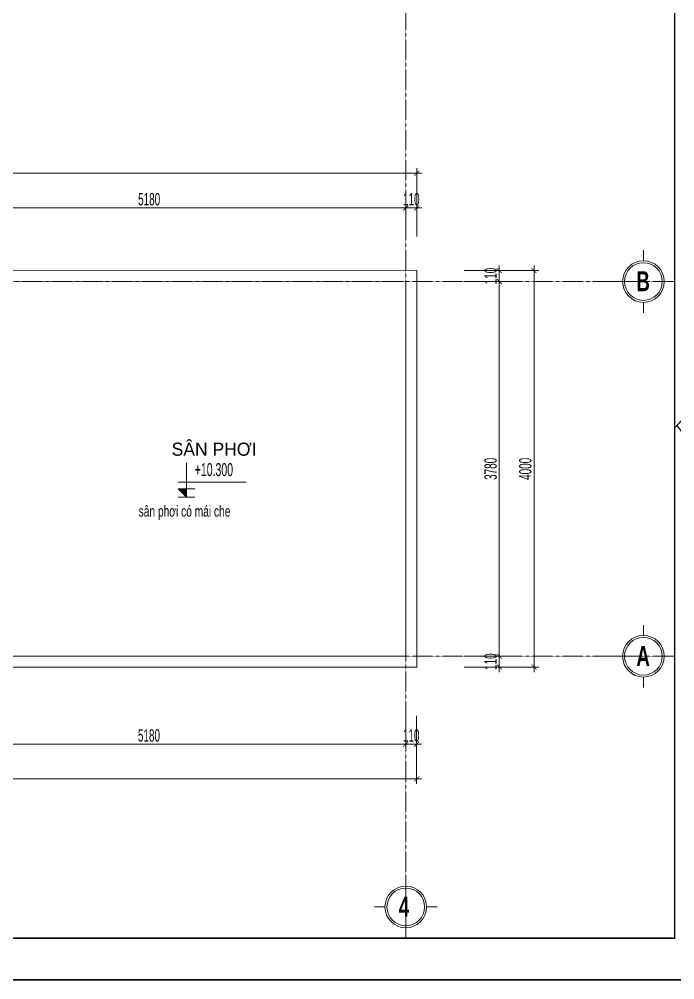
# Model space of a CAD drawing. Header units: millimetres. Extents: x 1336014 to 2939047, y -333549 to -60566.
# Drawn here: x 1386388 to 1393001, y -249644 to -239954 of the extents above; entities that cross this region are included whole.
import ezdxf
from ezdxf.enums import TextEntityAlignment as Align

# ---------------------------------------------------------------- set-up
doc = ezdxf.new("R2010")
doc.units = ezdxf.units.MM
doc.header["$MEASUREMENT"] = 0
doc.linetypes.add('CENTER2', pattern=[1.125, 0.75, -0.125, 0.125, -0.125])
for name, color, linetype, lineweight in [('02.Thay', 145, 'Continuous', 15), ('05.Text', 253, 'Continuous', 18), ('08.Dim', 156, 'Continuous', 15), ('10.Text', 254, 'Continuous', 18), ('10.truc', 250, 'CENTER2', 20), ('11.Khung bo', 32, 'Continuous', 50), ('12.Khung', 36, 'Continuous', 25), ('DIM', 252, 'Continuous', 20)]:
    doc.layers.add(name, color=color, linetype=linetype, lineweight=lineweight)
doc.layers.add('text', color=7, linetype='Continuous')
doc.layers.add('Tpl_Bound', color=1, linetype='Continuous', plot=False)
doc.styles.add('AVANTH', font='')
doc.styles.add('AVANTHB', font='')
doc.styles.add('TT5_Text Dim', font='hoatbif.shx', dxfattribs={"width": 0.6})
doc.styles.add('VnAvantH', font='')
doc.styles.get('AVANTH').set_extended_font_data('.VnAvantH')
doc.styles.get('AVANTHB').set_extended_font_data('.VnAvantH', bold=True)
doc.styles.get('VnAvantH').set_extended_font_data('.VnAvantH')
doc.dimstyles.new('TT5_Dim 1-50', dxfattribs={"dimscale": 50, "dimtxt": 2.5, "dimasz": 1, "dimexe": 1, "dimexo": 0.5, "dimgap": 0.5, "dimtad": 1, "dimdec": 0, "dimzin": 0, "dimdsep": 46, "dimtxsty": 'TT5_Text Dim', "dimblk": 'ARCHTICK', "dimcen": 0, "dimdle": 1, "dimclrd": 256, "dimclre": 256, "dimclrt": 1, "dimadec": 0, "dimazin": 0, "dimtfac": 0.015, "dimtdec": 0, "dimtix": 1, "dimtmove": 2, "dimatfit": 3, "dimldrblk": 'DOT', "dimfxl": 1, "dimtolj": 1, "dimtzin": 0, "dimlwd": -1, "dimlwe": -1, "dimarcsym": 1})

# ---------------------------------------------------------------- blocks, each defined once
blk = doc.blocks.new('100')
at = {"layer": '11.Khung bo', "const_width": 26.7}
blk.add_lwpolyline([(1860913, -945240), (1860913, -916940), (1896063, -916940), (1896063, -945240)], close=True, dxfattribs=at)
blk.add_lwpolyline([(1860913, -945240), (1860913, -916940), (1896063, -916940), (1896063, -945240)], close=True, dxfattribs=at)
blk.add_lwpolyline([(1860913, -945240), (1860913, -916940), (1896063, -916940), (1896063, -945240)], close=True, dxfattribs=at)
at = {"layer": '12.Khung'}
blk.add_lwpolyline([(1901579, -945940), (1901579, -916240), (1859580, -916240), (1859580, -945940)], close=True, dxfattribs=at)
blk.add_lwpolyline([(1901579, -945940), (1901579, -916240), (1859580, -916240), (1859580, -945940)], close=True, dxfattribs=at)
blk.add_lwpolyline([(1901579, -945940), (1901579, -916240), (1859580, -916240), (1859580, -945940)], close=True, dxfattribs=at)
at = {"layer": '05.Text', "style": 'VnAvantH'}
blk.add_text('KTS.lª thÕ trinh', height=198, dxfattribs=at).set_placement((1898428, -936733), align=Align.RIGHT)
blk = doc.blocks.new('DANHTRUC')
for p, q in [((980383, -947347), (980383, -947137)), ((979963, -947767), (979753, -947767)), ((980803, -947767), (981013, -947767)), ((980383, -948187), (980383, -948397))]:
    blk.add_line(p, q)
for radius in [420, 380]:
    blk.add_circle((980383, -947767), radius)
blk = doc.blocks.new('_ARCHTICK')
at = {"const_width": 0.15}
blk.add_lwpolyline([(-0.5, -0.5), (0.5, 0.5)], dxfattribs=at)
blk = doc.blocks.new('*D1825')
at = {"layer": '08.Dim', "transparency": 16777216}
for p, q in [((1385106.5, -246980.2), (1385106.5, -247317.7)), ((1390286.5, -246980.2), (1390286.5, -247317.7)), ((1385056.5, -247267.7), (1390336.5, -247267.7))]:
    blk.add_line(p, q, dxfattribs=at)
at = {"layer": 'Defpoints', "color": 0, "transparency": 16777216}
for p in [(1385106.5, -246955.2), (1390286.5, -246955.2), (1390286.5, -247267.7)]:
    blk.add_point(p, dxfattribs=at)
at = {"layer": '08.Dim', "transparency": 16777216, "xscale": 50, "yscale": 50, "zscale": 50, "rotation": 180}
blk.add_blockref('_ARCHTICK', (1385106.5, -247267.7), dxfattribs=at)
at = {"layer": '08.Dim', "transparency": 16777216, "xscale": 50, "yscale": 50, "zscale": 50}
blk.add_blockref('_ARCHTICK', (1390286.5, -247267.7), dxfattribs=at)
at = {"layer": '08.Dim', "color": 1, "transparency": 16777216, "insert": (1387696.5, -247180.2), "char_height": 125, "attachment_point": 5, "style": 'TT5_Text Dim'}
blk.add_mtext('\\A1;5180', dxfattribs=at)
blk = doc.blocks.new('_DOT')
blk.add_line((-0.5, 0), (-1, 0))
at = {"const_width": 0.5}
blk.add_lwpolyline([(-0.25, 0, 1), (0.25, 0, 1)], format="xyb", close=True, dxfattribs=at)
blk = doc.blocks.new('*D1826')
at = {"layer": '08.Dim', "transparency": 16777216}
for p, q in [((1390286.5, -246980.2), (1390286.5, -247317.7)), ((1390396.5, -246980.2), (1390396.5, -247317.7)), ((1390286.5, -247267.7), (1390236.5, -247267.7)), ((1390286.5, -247267.7), (1390396.5, -247267.7)), ((1390396.5, -247267.7), (1390446.5, -247267.7))]:
    blk.add_line(p, q, dxfattribs=at)
at = {"layer": 'Defpoints', "color": 0, "transparency": 16777216}
for p in [(1390286.5, -246955.2), (1390396.5, -246955.2), (1390396.5, -247267.7)]:
    blk.add_point(p, dxfattribs=at)
at = {"layer": '08.Dim', "transparency": 16777216, "xscale": 50, "yscale": 50, "zscale": 50}
blk.add_blockref('_ARCHTICK', (1390286.5, -247267.7), dxfattribs=at)
at = {"layer": '08.Dim', "transparency": 16777216, "xscale": 50, "yscale": 50, "zscale": 50, "rotation": 180}
blk.add_blockref('_ARCHTICK', (1390396.5, -247267.7), dxfattribs=at)
at = {"layer": '08.Dim', "color": 1, "transparency": 16777216, "insert": (1390341.5, -247180.2), "char_height": 125, "attachment_point": 5, "style": 'TT5_Text Dim'}
blk.add_mtext('\\A1;110', dxfattribs=at)
blk = doc.blocks.new('*D1827')
at = {"layer": '08.Dim', "transparency": 16777216}
for p, q in [((1375396.5, -246980.2), (1375396.5, -247667.7)), ((1390396.5, -246980.2), (1390396.5, -247667.7)), ((1375346.5, -247617.7), (1390446.5, -247617.7))]:
    blk.add_line(p, q, dxfattribs=at)
at = {"layer": 'Defpoints', "color": 0, "transparency": 16777216}
for p in [(1375396.5, -246955.2), (1390396.5, -246955.2), (1390396.5, -247617.7)]:
    blk.add_point(p, dxfattribs=at)
at = {"layer": '08.Dim', "transparency": 16777216, "xscale": 50, "yscale": 50, "zscale": 50, "rotation": 180}
blk.add_blockref('_ARCHTICK', (1375396.5, -247617.7), dxfattribs=at)
at = {"layer": '08.Dim', "transparency": 16777216, "xscale": 50, "yscale": 50, "zscale": 50}
blk.add_blockref('_ARCHTICK', (1390396.5, -247617.7), dxfattribs=at)
at = {"layer": '08.Dim', "color": 1, "transparency": 16777216, "insert": (1383396.5, -247530.2), "char_height": 125, "attachment_point": 5, "style": 'TT5_Text Dim'}
blk.add_mtext('\\A1;15000', dxfattribs=at)
blk = doc.blocks.new('*D1832')
at = {"layer": '08.Dim', "transparency": 16777216}
for p, q in [((1391230.6, -242490.1), (1391230.6, -242440.1)), ((1390876.6, -242490.1), (1391280.6, -242490.1)), ((1391230.6, -242490.1), (1391230.6, -242600.1)), ((1390876.6, -242600.1), (1391280.6, -242600.1)), ((1391230.6, -242600.1), (1391230.6, -242650.1))]:
    blk.add_line(p, q, dxfattribs=at)
at = {"layer": 'Defpoints', "color": 0, "transparency": 16777216}
for p in [(1390851.6, -242490.1), (1390851.6, -242600.1), (1391230.6, -242600.1)]:
    blk.add_point(p, dxfattribs=at)
at = {"layer": '08.Dim', "transparency": 16777216, "xscale": 50, "yscale": 50, "zscale": 50}
for p, rotation in [((1391230.6, -242490.1), 270), ((1391230.6, -242600.1), 90)]:
    blk.add_blockref('_ARCHTICK', p, dxfattribs=dict(at, rotation=rotation))
at = {"layer": '08.Dim', "color": 1, "transparency": 16777216, "insert": (1391143.1, -242545.1), "char_height": 125, "attachment_point": 5, "rotation": 90, "style": 'TT5_Text Dim'}
blk.add_mtext('\\A1;110', dxfattribs=at)
blk = doc.blocks.new('*D1833')
at = {"layer": '08.Dim', "transparency": 16777216}
for p, q in [((1390876.6, -242600.1), (1391280.6, -242600.1)), ((1391230.6, -242550.1), (1391230.6, -246430.1)), ((1390876.6, -246380.1), (1391280.6, -246380.1))]:
    blk.add_line(p, q, dxfattribs=at)
at = {"layer": 'Defpoints', "color": 0, "transparency": 16777216}
for p in [(1390851.6, -242600.1), (1390851.6, -246380.1), (1391230.6, -246380.1)]:
    blk.add_point(p, dxfattribs=at)
at = {"layer": '08.Dim', "transparency": 16777216, "xscale": 50, "yscale": 50, "zscale": 50}
for p, rotation in [((1391230.6, -242600.1), 90), ((1391230.6, -246380.1), 270)]:
    blk.add_blockref('_ARCHTICK', p, dxfattribs=dict(at, rotation=rotation))
at = {"layer": '08.Dim', "color": 1, "transparency": 16777216, "insert": (1391143.1, -244490.1), "char_height": 125, "attachment_point": 5, "rotation": 90, "style": 'TT5_Text Dim'}
blk.add_mtext('\\A1;3780', dxfattribs=at)
blk = doc.blocks.new('*D1834')
at = {"layer": '08.Dim', "transparency": 16777216}
for p, q in [((1390876.6, -246380.1), (1391280.6, -246380.1)), ((1391230.6, -246380.1), (1391230.6, -246330.1)), ((1391230.6, -246380.1), (1391230.6, -246490.1)), ((1390876.6, -246490.1), (1391280.6, -246490.1)), ((1391230.6, -246490.1), (1391230.6, -246540.1))]:
    blk.add_line(p, q, dxfattribs=at)
at = {"layer": 'Defpoints', "color": 0, "transparency": 16777216}
for p in [(1390851.6, -246380.1), (1390851.6, -246490.1), (1391230.6, -246490.1)]:
    blk.add_point(p, dxfattribs=at)
at = {"layer": '08.Dim', "transparency": 16777216, "xscale": 50, "yscale": 50, "zscale": 50}
for p, rotation in [((1391230.6, -246380.1), 270), ((1391230.6, -246490.1), 90)]:
    blk.add_blockref('_ARCHTICK', p, dxfattribs=dict(at, rotation=rotation))
at = {"layer": '08.Dim', "color": 1, "transparency": 16777216, "insert": (1391143.1, -246435.1), "char_height": 125, "attachment_point": 5, "rotation": 90, "style": 'TT5_Text Dim'}
blk.add_mtext('\\A1;110', dxfattribs=at)
blk = doc.blocks.new('*D1835')
at = {"layer": '08.Dim', "transparency": 16777216}
for p, q in [((1391580.6, -242440.1), (1391580.6, -246540.1)), ((1390876.6, -242490.1), (1391630.6, -242490.1)), ((1390876.6, -246490.1), (1391630.6, -246490.1))]:
    blk.add_line(p, q, dxfattribs=at)
at = {"layer": 'Defpoints', "color": 0, "transparency": 16777216}
for p in [(1390851.6, -242490.1), (1390851.6, -246490.1), (1391580.6, -246490.1)]:
    blk.add_point(p, dxfattribs=at)
at = {"layer": '08.Dim', "transparency": 16777216, "xscale": 50, "yscale": 50, "zscale": 50}
for p, rotation in [((1391580.6, -242490.1), 90), ((1391580.6, -246490.1), 270)]:
    blk.add_blockref('_ARCHTICK', p, dxfattribs=dict(at, rotation=rotation))
at = {"layer": '08.Dim', "color": 1, "transparency": 16777216, "insert": (1391493.1, -244490.1), "char_height": 125, "attachment_point": 5, "rotation": 90, "style": 'TT5_Text Dim'}
blk.add_mtext('\\A1;4000', dxfattribs=at)
blk = doc.blocks.new('*D1838')
at = {"layer": '08.Dim', "transparency": 16777216}
for p, q in [((1385058.5, -241858.4), (1390338.5, -241858.4)), ((1385108.5, -242145.9), (1385108.5, -241808.4)), ((1390288.5, -242145.9), (1390288.5, -241808.4))]:
    blk.add_line(p, q, dxfattribs=at)
at = {"layer": 'Defpoints', "color": 0, "transparency": 16777216}
for p in [(1390288.5, -241858.4), (1385108.5, -242170.9), (1390288.5, -242170.9)]:
    blk.add_point(p, dxfattribs=at)
at = {"layer": '08.Dim', "transparency": 16777216, "xscale": 50, "yscale": 50, "zscale": 50, "rotation": 180}
blk.add_blockref('_ARCHTICK', (1385108.5, -241858.4), dxfattribs=at)
at = {"layer": '08.Dim', "transparency": 16777216, "xscale": 50, "yscale": 50, "zscale": 50}
blk.add_blockref('_ARCHTICK', (1390288.5, -241858.4), dxfattribs=at)
at = {"layer": '08.Dim', "color": 1, "transparency": 16777216, "insert": (1387698.5, -241770.9), "char_height": 125, "attachment_point": 5, "style": 'TT5_Text Dim'}
blk.add_mtext('\\A1;5180', dxfattribs=at)
blk = doc.blocks.new('*D1840')
at = {"layer": '08.Dim', "transparency": 16777216}
for p, q in [((1390287.5, -241858.4), (1390237.5, -241858.4)), ((1390287.5, -242145.9), (1390287.5, -241808.4)), ((1390287.5, -241858.4), (1390397.5, -241858.4)), ((1390397.5, -242145.9), (1390397.5, -241808.4)), ((1390397.5, -241858.4), (1390447.5, -241858.4))]:
    blk.add_line(p, q, dxfattribs=at)
at = {"layer": 'Defpoints', "color": 0, "transparency": 16777216}
for p in [(1390397.5, -241858.4), (1390287.5, -242170.9), (1390397.5, -242170.9)]:
    blk.add_point(p, dxfattribs=at)
at = {"layer": '08.Dim', "transparency": 16777216, "xscale": 50, "yscale": 50, "zscale": 50}
blk.add_blockref('_ARCHTICK', (1390287.5, -241858.4), dxfattribs=at)
at = {"layer": '08.Dim', "transparency": 16777216, "xscale": 50, "yscale": 50, "zscale": 50, "rotation": 180}
blk.add_blockref('_ARCHTICK', (1390397.5, -241858.4), dxfattribs=at)
at = {"layer": '08.Dim', "color": 1, "transparency": 16777216, "insert": (1390342.5, -241770.9), "char_height": 125, "attachment_point": 5, "style": 'TT5_Text Dim'}
blk.add_mtext('\\A1;110', dxfattribs=at)
blk = doc.blocks.new('*D1841')
at = {"layer": '08.Dim', "transparency": 16777216}
for p, q in [((1375398.5, -242145.9), (1375398.5, -241458.4)), ((1390398.5, -242145.9), (1390398.5, -241458.4)), ((1375348.5, -241508.4), (1390448.5, -241508.4))]:
    blk.add_line(p, q, dxfattribs=at)
at = {"layer": 'Defpoints', "color": 0, "transparency": 16777216}
for p in [(1390398.5, -241508.4), (1375398.5, -242170.9), (1390398.5, -242170.9)]:
    blk.add_point(p, dxfattribs=at)
at = {"layer": '08.Dim', "transparency": 16777216, "xscale": 50, "yscale": 50, "zscale": 50, "rotation": 180}
blk.add_blockref('_ARCHTICK', (1375398.5, -241508.4), dxfattribs=at)
at = {"layer": '08.Dim', "transparency": 16777216, "xscale": 50, "yscale": 50, "zscale": 50}
blk.add_blockref('_ARCHTICK', (1390398.5, -241508.4), dxfattribs=at)
at = {"layer": '08.Dim', "color": 1, "transparency": 16777216, "insert": (1383598.5, -241420.9), "char_height": 125, "attachment_point": 5, "style": 'TT5_Text Dim'}
blk.add_mtext('\\A1;15000', dxfattribs=at)
blk = doc.blocks.new('A$C4E7C6F34')
at = {"layer": 'DIM'}
blk.add_hatch(color=256, dxfattribs=at).paths.add_polyline_path([(-38, 0), (-38, 138), (-178, 138)])
for p, q in [((-38, 576), (-38, 0)), ((964, 248), (-178, 248)), ((-178, 138), (101, 138)), ((-178, 138), (-38, 0)), ((-178, 0), (101, 0))]:
    blk.add_line(p, q, dxfattribs=at)
at = {"layer": 'text', "style": 'TT5_Text Dim', "flags": 8}
blk.add_attdef('%%P0.000', text='', height=220, dxfattribs=at).set_placement((102, 461), align=Align.MIDDLE_LEFT)

msp = doc.modelspace()

# ---------------------------------------------------------------- linework, layer by layer
at = {"layer": '02.Thay'}
for points in [[(1385106.5, -242487.4), (1390397.5, -242490.1), (1390397.5, -246490.1), (1385216.5, -246490.1)], [(1385216.5, -242597.4), (1390287.5, -242600), (1390287.5, -246380.1), (1385216.5, -246380.1)]]:
    msp.add_lwpolyline(points, dxfattribs=at)
at = {"layer": '10.truc'}
for p, q in [((1390287.5, -232244.3), (1390287.5, -249224.1)), ((1372209.5, -242600.1), (1392999.3, -242600.1)), ((1372209.5, -246380.1), (1392999.3, -246380.1))]:
    msp.add_line(p, q, dxfattribs=at)
at = {"layer": 'Tpl_Bound', "color": 1}
msp.add_lwpolyline([(1371109.5, -249644.1), (1371109.5, -231824.3), (1396309.3, -231824.3), (1396309.3, -249644.1)], close=True, dxfattribs=at)

# ---------------------------------------------------------------- block references
at = {"layer": '05.Text'}
for name, p, xscale, yscale, zscale in [('100', (255361.7, 317919.8), 0.6, 0.6, 0.6), ('DANHTRUC', (902492.6, 231283.2), 0.5, 0.5, 0.5), ('DANHTRUC', (902492.6, 227503.2), 0.5, 0.5, 0.5), ('DANHTRUC', (900095.8, 224974.2), 0.5, 0.5, 0.5)]:
    msp.add_blockref(name, p, dxfattribs=dict(at, xscale=xscale, yscale=yscale, zscale=zscale))
at = {"layer": '08.Dim'}
ref = msp.add_blockref('A$C4E7C6F34', (1388097.1, -244774.5), dxfattribs=dict(at, xscale=0.6, yscale=0.6, zscale=0.6))
ref.add_attrib('%%P0.000', '+10.300', dxfattribs={"layer": 'text', "height": 132, "style": 'TT5_Text Dim', "width": 0.6, "flags": 8}).set_placement((1388158.6, -244497.7), align=Align.MIDDLE_LEFT)

# ---------------------------------------------------------------- texts
at = {"layer": '05.Text', "width": 0.7}
for s, height, style, p in [('B', 200, 'AVANTHB', (1392613.5, -242697.8)), ('s©n ph¬i cã m¸i che', 110, 'TT5_Text Dim', (1387592.3, -244971.8)), ('A', 200, 'AVANTHB', (1392613.5, -246477.8)), ('4', 200, 'AVANTHB', (1390216.7, -249006.8))]:
    msp.add_text(s, height=height, dxfattribs=dict(at, style=style)).set_placement(p)
at = {"layer": '10.Text', "color": 4, "style": 'AVANTH'}
msp.add_text('s©n ph¬i', height=132, dxfattribs=at).set_placement((1387925.3, -244357.6))

# ---------------------------------------------------------------- dimensions: what is measured, and where the dimension line sits
at = {"layer": '08.Dim'}
for base, p1, p2, picture, middle in [((1390398.5, -241508.4), (1375398.5, -242170.9), (1390398.5, -242170.9), '*D1841', (1383598.5, -241420.9)), ((1390396.5, -247617.7), (1375396.5, -246955.2), (1390396.5, -246955.2), '*D1827', (1383396.5, -247530.2))]:
    dim = msp.add_linear_dim(base=base, p1=p1, p2=p2, dimstyle='TT5_Dim 1-50', dxfattribs=at)
    dim.commit()
    dim.dimension.update_dxf_attribs({"geometry": picture, "text_midpoint": middle, "dimtype": 160})
for base, p1, p2, picture, middle in [((1390288.5, -241858.4), (1385108.5, -242170.9), (1390288.5, -242170.9), '*D1838', (1387698.5, -241770.9)), ((1390397.5, -241858.4), (1390287.5, -242170.9), (1390397.5, -242170.9), '*D1840', (1390342.5, -241770.9)), ((1390286.5, -247267.7), (1385106.5, -246955.2), (1390286.5, -246955.2), '*D1825', (1387696.5, -247180.2)), ((1390396.5, -247267.7), (1390286.5, -246955.2), (1390396.5, -246955.2), '*D1826', (1390341.5, -247180.2))]:
    dim = msp.add_linear_dim(base=base, p1=p1, p2=p2, dimstyle='TT5_Dim 1-50', dxfattribs=at)
    dim.commit()
    dim.dimension.update_dxf_attribs({"geometry": picture, "text_midpoint": middle})
for base, p1, p2, picture, middle in [((1391230.6, -242600.1), (1390851.6, -242490.1), (1390851.6, -242600.1), '*D1832', (1391143.1, -242545.1)), ((1391580.6, -246490.1), (1390851.6, -242490.1), (1390851.6, -246490.1), '*D1835', (1391493.1, -244490.1)), ((1391230.6, -246380.1), (1390851.6, -242600.1), (1390851.6, -246380.1), '*D1833', (1391143.1, -244490.1)), ((1391230.6, -246490.1), (1390851.6, -246380.1), (1390851.6, -246490.1), '*D1834', (1391143.1, -246435.1))]:
    dim = msp.add_linear_dim(base=base, p1=p1, p2=p2, angle=90, dimstyle='TT5_Dim 1-50', dxfattribs=at)
    dim.commit()
    dim.dimension.update_dxf_attribs({"geometry": picture, "text_midpoint": middle})

doc.saveas('drawing.dxf')
